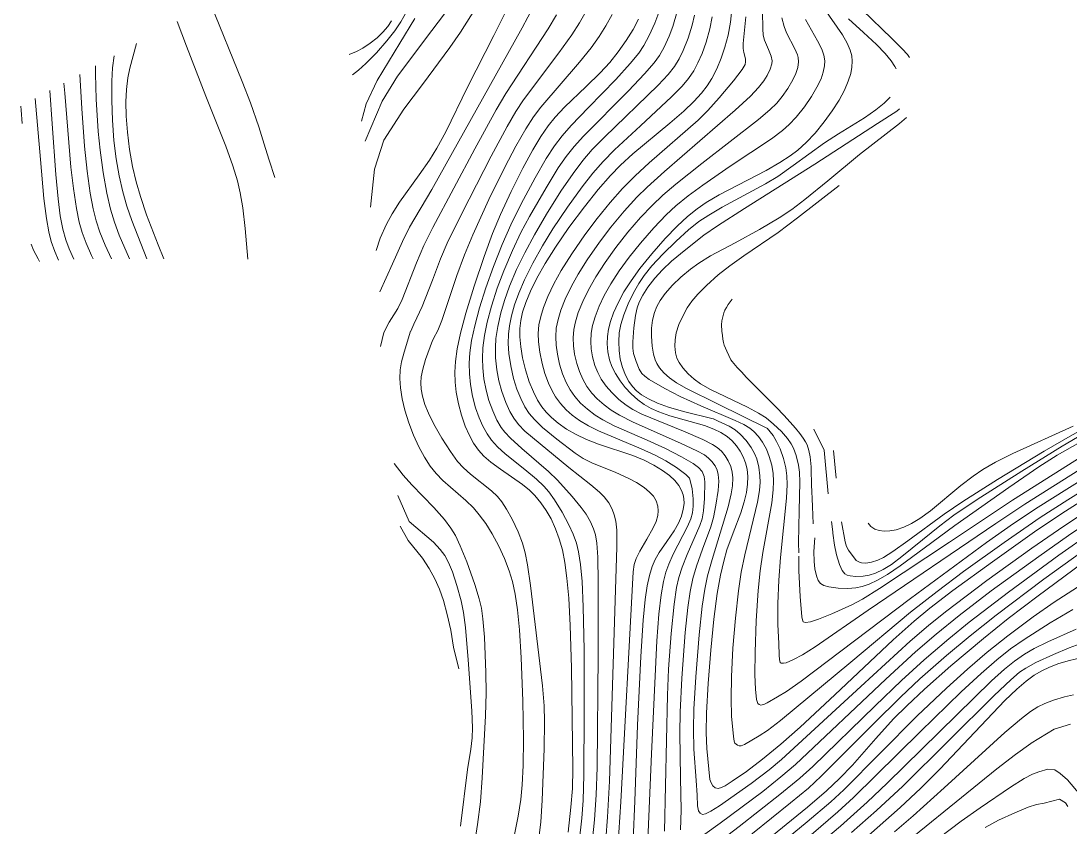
# Model space of a CAD drawing. Header units: inches. Extents: x 115425 to 116786, y 150085 to 152399.
# Drawn here: x 116054.4 to 116297.5, y 151257 to 151444 of the extents above; entities that cross this region are included whole.
import ezdxf

# ---------------------------------------------------------------- set-up
doc = ezdxf.new("R2010")
doc.units = ezdxf.units.IN
doc.header["$MEASUREMENT"] = 0
doc.layers.add('Contour', color=7, linetype='Continuous', lineweight=0, true_color=0xbed2ff)

msp = doc.modelspace()

# ---------------------------------------------------------------- linework, layer by layer
at = {"layer": 'Contour'}
for p, q in [((116242.72, 151344.36), (116243.28, 151337.95)), ((116242.54, 151325.54), (116242.25, 151327.91)), ((116244.56, 151327.81), (116245.41, 151323.18))]:
    msp.add_line(p, q, dxfattribs=at)
for points in [[(116157.2, 151451.84), (116149.63, 151441.81), (116141.64, 151431.16), (116138.09, 151425.37), (116134.14, 151416.15)], [(116098.3, 151448.06), (116105.62, 151429.95), (116107.57, 151425.02), (116109.51, 151419.45), (116111.02, 151414.4), (116111.87, 151411.7), (116113.25, 151407.7)], [(116135.4, 151400.8), (116136.32, 151409.62), (116138.47, 151416.38), (116143.14, 151423.53), (116147.4, 151429.29), (116153.79, 151437.83), (116156.24, 151441.43), (116160.08, 151447.5)], [(116173.18, 151447.37), (116170.51, 151442.38), (116149.57, 151404.89), (116144.46, 151396.15), (116142.81, 151392.88), (116140.46, 151387.7), (116137.57, 151381.18)], [(116131.19, 151431.54), (116132.57, 151432.56), (116134.3, 151434.11), (116136.77, 151436.61), (116139.2, 151439.36), (116141.03, 151441.71), (116142.42, 151443.8), (116143.81, 151446.27)], [(116145.65, 151444.61), (116142.21, 151438.88), (116136.93, 151430.17), (116134.4, 151424.76), (116133.29, 151420.78)], [(116167.05, 151446.83), (116163.97, 151440.63), (116157.9, 151428.66), (116152.83, 151418.32), (116150.77, 151414.52), (116149.06, 151411.75), (116146.68, 151408.33), (116142.1, 151401.96), (116140.39, 151399.29), (116139.08, 151396.85), (116137.62, 151393.66), (116136.68, 151390.8)], [(116178.52, 151445.45), (116176.53, 151442.18), (116166.76, 151427.21), (116164.54, 151423.42), (116159.57, 151414.33), (116149.82, 151396.11), (116147.76, 151391.92), (116146.02, 151387.93), (116142.72, 151379.43), (116141.71, 151377.33), (116140.81, 151375.84), (116139.69, 151374.12), (116138.5, 151371.75), (116137.69, 151368.53)], [(116185.34, 151446.26), (116183.81, 151443.53), (116182.05, 151440.8), (116179.03, 151436.61), (116170.85, 151425.71), (116169.06, 151423.03), (116167.04, 151419.54), (116163.37, 151412.62), (116156.57, 151399.31), (116153.19, 151392.43), (116151.64, 151388.86), (116149.74, 151383.9), (116147.35, 151377.78), (116146.15, 151375.15), (116145.42, 151373.65), (116144.71, 151372.07)], [(116191.37, 151445.5), (116189.95, 151442.87), (116188.39, 151440.38), (116186.52, 151437.79), (116183.79, 151434.43), (116174.85, 151423.99), (116173.15, 151421.74), (116171.4, 151419.01), (116169.09, 151414.96), (116166.52, 151410.07), (116162.85, 151402.58), (116159.12, 151394.39), (116157.17, 151389.77), (116155.36, 151384.94), (116151.94, 151374.53), (116151, 151372.22), (116150.01, 151370.35), (116149.8, 151369.97)], [(116183.72, 151253.58), (116184.35, 151259.11), (116184.65, 151263.23), (116184.84, 151269.11), (116184.94, 151283.45), (116184.88, 151298.17), (116184.71, 151308.15), (116184.44, 151313.97), (116184.06, 151317.93), (116183.59, 151320.9), (116183.11, 151322.9), (116182.39, 151324.93), (116181.39, 151327.11), (116179.79, 151330.04), (116178, 151332.96), (116176.72, 151334.75), (116175.53, 151336.12), (116173.84, 151337.73), (116171.13, 151339.95), (116166.61, 151343.57), (116164.83, 151345.2), (116163.42, 151346.79), (116162.41, 151348.21), (116161.44, 151349.98), (116160.57, 151351.97), (116159.76, 151354.3), (116159.04, 151357), (116158.56, 151359.68), (116158.31, 151362.15), (116158.26, 151364.6), (116158.42, 151367.06), (116158.82, 151369.86), (116159.54, 151373.3), (116160.66, 151377.47), (116162.1, 151382.07), (116163.86, 151387.04), (116165.9, 151392.15), (116167.94, 151396.74), (116170.3, 151401.59), (116173.53, 151407.61), (116176.11, 151412.09), (116178, 151415.02), (116179.8, 151417.38), (116181.89, 151419.74), (116185.94, 151423.94), (116192.28, 151430.44), (116195.58, 151434.11), (116197.56, 151436.57), (116198.71, 151438.3), (116199.96, 151440.61), (116201.29, 151443.52), (116202.21, 151445.99)], [(116206.43, 151446.16), (116205.47, 151442.73), (116204.61, 151440.44), (116203.44, 151437.9), (116202.36, 151435.98), (116201.14, 151434.31), (116198.89, 151431.73), (116195.2, 151427.82), (116184.73, 151417.3), (116182.58, 151414.92), (116180.73, 151412.56), (116178.91, 151409.92), (116176.07, 151405.31), (116172.22, 151398.67), (116170.23, 151394.93), (116168.28, 151390.78), (116166.28, 151386.03), (116164.78, 151382.02), (116163.44, 151377.85), (116162.46, 151374.14), (116161.81, 151371.01), (116161.44, 151368.21), (116161.32, 151365.71), (116161.39, 151363.52), (116161.67, 151361.01), (116162.17, 151358.4), (116162.84, 151355.99), (116163.71, 151353.57), (116164.69, 151351.4), (116165.68, 151349.72), (116166.52, 151348.61), (116167.84, 151347.2), (116170.46, 151344.82), (116176.64, 151339.48), (116178.69, 151337.46), (116182.09, 151333.72), (116184.25, 151331.18), (116185.38, 151329.6), (116186.37, 151327.83), (116187.08, 151326.18), (116187.51, 151324.78), (116187.82, 151322.86), (116188.04, 151319.6), (116188.16, 151313.82), (116188.16, 151296.97), (116187.91, 151270.81), (116187.67, 151264.49), (116187.29, 151258.68), (116186.7, 151252.74)], [(116189.91, 151254.22), (116190.33, 151259.32), (116190.75, 151267.66), (116192.48, 151321.96), (116192.44, 151325.87), (116192.25, 151328), (116191.89, 151329.47), (116191.39, 151330.8), (116190.62, 151332.24), (116189.55, 151333.64), (116188.49, 151334.72), (116186.43, 151336.42), (116181.35, 151340.46), (116171.17, 151348.88), (116169.68, 151350.37), (116168.58, 151351.84), (116167.68, 151353.42), (116166.73, 151355.54), (116165.84, 151358.05), (116165.16, 151360.57), (116164.69, 151363.07), (116164.39, 151365.85), (116164.34, 151368.29), (116164.47, 151370.35), (116164.9, 151373.13), (116165.6, 151376.3), (116166.45, 151379.2), (116167.64, 151382.49), (116169.26, 151386.32), (116171.12, 151390.21), (116173.36, 151394.43), (116176.15, 151399.17), (116179.52, 151404.49), (116182.35, 151408.66), (116184.61, 151411.66), (116186.78, 151414.17), (116189.6, 151417.07), (116202.06, 151429.13), (116204.36, 151431.59), (116205.82, 151433.42), (116206.91, 151435.18), (116207.87, 151437.18), (116208.98, 151440.05), (116209.95, 151443.04), (116210.47, 151445.32)], [(116192.27, 151245.09), (116193.42, 151262.89), (116196.26, 151316.21), (116196.53, 151317.9), (116196.99, 151319.35), (116197.8, 151321.04), (116199.4, 151323.79), (116200.89, 151326.4), (116201.57, 151327.94), (116201.96, 151329.26), (116202.07, 151330.39), (116202, 151331.45), (116201.62, 151332.67), (116200.95, 151333.76), (116200.06, 151334.74), (116198.84, 151335.78), (116197.05, 151336.96), (116195.13, 151337.98), (116192.22, 151339.26), (116186.68, 151341.5), (116184.65, 151342.54), (116182.82, 151343.76), (116178.61, 151346.97), (116175.28, 151349.73), (116173.36, 151351.54), (116172.17, 151352.93), (116171.15, 151354.5), (116170.2, 151356.4), (116169.34, 151358.59), (116168.55, 151361.11), (116167.9, 151364.01), (116167.47, 151366.84), (116167.31, 151369.22), (116167.36, 151371.39), (116167.58, 151373.32), (116168.04, 151375.59), (116168.75, 151378.15), (116169.74, 151380.9), (116171.07, 151383.99), (116172.98, 151387.81), (116175.25, 151391.87), (116177.68, 151395.81), (116181.01, 151400.78), (116184.43, 151405.5), (116186.93, 151408.69), (116189.32, 151411.43), (116191.96, 151414.09), (116197.98, 151419.71), (116205.17, 151426.42), (116207.59, 151428.89), (116209.08, 151430.65), (116210.29, 151432.44), (116211.29, 151434.27), (116212.23, 151436.43), (116213.16, 151439.11), (116214.01, 151442.19), (116214.58, 151444.98)], [(116219.14, 151446.67), (116218.79, 151443.69), (116218.25, 151440.74), (116217.53, 151437.93), (116216.68, 151435.38), (116215.65, 151432.9), (116214.5, 151430.68), (116213.38, 151428.93), (116212.08, 151427.24), (116210.3, 151425.29), (116208.02, 151423.11), (116204.74, 151420.26), (116196.17, 151413.17), (116193.33, 151410.57), (116191.01, 151408.16), (116188.17, 151404.9), (116184.96, 151400.87), (116181.37, 151396.06), (116178.23, 151391.52), (116175.84, 151387.75), (116173.94, 151384.38), (116172.44, 151381.33), (116171.35, 151378.68), (116170.64, 151376.46), (116170.2, 151374.54), (116169.98, 151372.7), (116169.97, 151370.72), (116170.19, 151368.39), (116170.63, 151365.87), (116171.32, 151363.06), (116172.19, 151360.3), (116173.14, 151357.97), (116174.13, 151356.04), (116175.11, 151354.51), (116176.08, 151353.29), (116177.36, 151351.99), (116178.91, 151350.7), (116180.85, 151349.35), (116183.05, 151348.07), (116185.44, 151346.92), (116188.21, 151345.85), (116196.21, 151343.2), (116198.85, 151342.12), (116201.08, 151340.98), (116203.09, 151339.74), (116204.65, 151338.56), (116205.9, 151337.39), (116206.84, 151336.23), (116207.48, 151335.13), (116207.86, 151334.1), (116208.02, 151333.25), (116208.05, 151332.11), (116207.89, 151330.78), (116207.44, 151329.11), (116206.79, 151327.53), (116205.79, 151325.76), (116204.06, 151323.28), (116202.27, 151320.71), (116201.37, 151319.1), (116200.67, 151317.45), (116200.04, 151315.41), (116199.51, 151312.97), (116199.04, 151309.78), (116198.59, 151305.02), (116198.05, 151296.56), (116197.3, 151280.67), (116196.66, 151263.04), (116196.28, 151254.08)], [(116199.28, 151244.97), (116200.55, 151273.99), (116201.72, 151300.19), (116202.22, 151306.38), (116202.73, 151310.87), (116203.27, 151313.97), (116203.84, 151316.18), (116204.5, 151318.04), (116205.55, 151320.31), (116208.89, 151326.73), (116209.63, 151328.56), (116210.02, 151329.95), (116210.17, 151331.44), (116210.14, 151333.15), (116209.9, 151335.46), (116209.59, 151337.14), (116209.33, 151337.92), (116208.44, 151338.83), (116206.3, 151340.4), (116203.83, 151341.96), (116201.33, 151343.33), (116198.15, 151344.78), (116188.2, 151348.92), (116185.91, 151350.06), (116183.83, 151351.32), (116182.09, 151352.6), (116180.73, 151353.83), (116179.43, 151355.28), (116178.29, 151356.82), (116177.47, 151358.21), (116176.63, 151360.02), (116175.82, 151362.2), (116175.14, 151364.59), (116174.61, 151367.19), (116174.32, 151369.54), (116174.26, 151371.51), (116174.43, 151373.54), (116174.84, 151375.48), (116175.48, 151377.58), (116176.49, 151380.13), (116177.9, 151383.05), (116179.61, 151386.11), (116182.03, 151389.96), (116185.05, 151394.36), (116187.94, 151398.22), (116190.9, 151401.88), (116193.81, 151405.17), (116196.72, 151408.1), (116200.01, 151411.12), (116211.3, 151421.01), (116213.6, 151423.25), (116216.23, 151426.17), (116219.54, 151430.12), (116221.5, 151432.73), (116222.21, 151433.94), (116222.32, 151434.51), (116222.31, 151435.19), (116221.95, 151436.65), (116221.76, 151437.61), (116221.74, 151438.77), (116222.36, 151444.99)], [(116203.54, 151256.12), (116204.2, 151287.61), (116204.48, 151293.69), (116205.08, 151301.95), (116205.78, 151308.74), (116206.34, 151312.57), (116206.86, 151314.93), (116207.6, 151317.33), (116208.77, 151320.27), (116211.74, 151326.98), (116212.23, 151328.49), (116212.57, 151330.36), (116212.77, 151333.25), (116212.9, 151337.12), (116212.71, 151338.37), (116212.25, 151339.47), (116211.44, 151340.43), (116210.17, 151341.37), (116207.45, 151342.92), (116203.73, 151344.86), (116199.48, 151346.77), (116191.83, 151350.12), (116189.23, 151351.46), (116187.43, 151352.6), (116185.68, 151353.93), (116184.09, 151355.38), (116182.76, 151356.88), (116181.66, 151358.45), (116180.73, 151360.14), (116179.9, 151362.15), (116179.21, 151364.38), (116178.69, 151366.68), (116178.4, 151368.83), (116178.32, 151370.77), (116178.45, 151372.76), (116178.85, 151374.79), (116179.5, 151376.89), (116180.54, 151379.5), (116181.99, 151382.5), (116183.53, 151385.27), (116185.64, 151388.61), (116188.49, 151392.7), (116191.12, 151396.15), (116194.21, 151399.89), (116197.12, 151403.1), (116199.48, 151405.45), (116203.5, 151409.05), (116219.91, 151423.28), (116223.44, 151426.59), (116225.34, 151428.59), (116226.55, 151430.12), (116227.33, 151431.34), (116228.03, 151432.79), (116228.41, 151434.05), (116228.46, 151434.76), (116228.25, 151435.86), (116227.63, 151437.42), (116226.7, 151439.57), (116226.4, 151440.7), (116226.3, 151442.19), (116226.27, 151446.22)], [(116207.21, 151256.37), (116207.36, 151260.95), (116207.24, 151268.43), (116207.08, 151278.84), (116207.17, 151283.66), (116207.56, 151291.53), (116208.34, 151302.13), (116208.95, 151307.99), (116209.49, 151311.68), (116210.13, 151314.7), (116210.94, 151317.55), (116212.36, 151321.52), (116214.25, 151326.69), (116214.88, 151328.87), (116215.45, 151331.67), (116215.98, 151335.11), (116216.12, 151337.26), (116216, 151338.79), (116215.71, 151339.82), (116215.25, 151340.81), (116214.52, 151341.85), (116213.76, 151342.61), (116212.76, 151343.35), (116211.02, 151344.33), (116207.21, 151346.06), (116196.26, 151350.98), (116193.13, 151352.54), (116191.18, 151353.72), (116189.51, 151354.94), (116187.9, 151356.37), (116186.68, 151357.69), (116185.53, 151359.24), (116184.56, 151360.94), (116183.8, 151362.66), (116183.17, 151364.59), (116182.69, 151366.7), (116182.43, 151368.63), (116182.35, 151370.51), (116182.52, 151372.45), (116182.88, 151374.19), (116183.55, 151376.35), (116184.61, 151378.96), (116185.91, 151381.61), (116187.63, 151384.64), (116189.79, 151387.98), (116192.27, 151391.43), (116195.05, 151394.99), (116197.98, 151398.4), (116200.66, 151401.23), (116203.12, 151403.58), (116206.17, 151406.17), (116212.16, 151410.91), (116225.31, 151421.15), (116227.97, 151423.42), (116229.53, 151424.97), (116230.77, 151426.45), (116232.08, 151428.33), (116233.27, 151430.34), (116233.95, 151431.8), (116234.4, 151433.23), (116234.57, 151434.49), (116234.48, 151435.51), (116234.32, 151436.14), (116233.74, 151437.52), (116231.81, 151441.27), (116231.24, 151442.74), (116230.71, 151444.76)], [(116240.5, 151446.92), (116244.75, 151440.76), (116245.83, 151438.87), (116246.54, 151437.24), (116246.92, 151435.88), (116247.05, 151434.7), (116246.98, 151433.28), (116246.7, 151431.83), (116246.13, 151430.05), (116245.23, 151427.97), (116243.98, 151425.63), (116242.42, 151423.17), (116240.54, 151420.58), (116238.41, 151418.01), (116236.37, 151415.84), (116234.43, 151414.07), (116232.64, 151412.69), (116230.29, 151411.15), (116227.1, 151409.35), (116216.21, 151403.71), (116213.19, 151401.93), (116211.06, 151400.46), (116208.88, 151398.68), (116206.45, 151396.41), (116203.68, 151393.52), (116200.58, 151389.99), (116197.84, 151386.59), (116195.77, 151383.72), (116194.13, 151381.14), (116192.76, 151378.61), (116191.73, 151376.31), (116191, 151374.26), (116190.55, 151372.49), (116190.31, 151370.79), (116190.26, 151369.11), (116190.41, 151367.27), (116190.8, 151365.39), (116191.34, 151363.87), (116192.15, 151362.21), (116193.22, 151360.51), (116194.43, 151358.96), (116195.81, 151357.49), (116197.33, 151356.16), (116198.81, 151355.08), (116200.41, 151354.13), (116202.24, 151353.31), (116204.79, 151352.42), (116212.79, 151350.14), (116214.97, 151349.32), (116216.59, 151348.54), (116218.07, 151347.59), (116219.19, 151346.62), (116220.2, 151345.49), (116221.08, 151344.24), (116221.79, 151342.89), (116222.32, 151341.52), (116222.65, 151340.05), (116222.81, 151338.38), (116222.77, 151336.53), (116222.51, 151334.61), (116222.02, 151332.49), (116221.22, 151329.95), (116219.45, 151325.26), (116218.01, 151321.34), (116217.24, 151318.73), (116216.5, 151315.49), (116215.77, 151311.22), (116214.98, 151305.25), (116214.23, 151298.03), (116213.64, 151290.37), (116213.29, 151283.54), (116213.22, 151278.88), (116213.35, 151275.25), (116214.07, 151268.03), (116214.33, 151267.29), (116214.74, 151266.58), (116215.24, 151266.14), (116215.95, 151266.01), (116216.74, 151266.21), (116217.58, 151266.61), (116219.24, 151267.64), (116222.55, 151269.93), (116226.25, 151272.75), (116230.51, 151276.27), (116234.98, 151280.23), (116242.97, 151287.7), (116256.54, 151300.46), (116261.42, 151304.82), (116265.06, 151307.82), (116270.36, 151311.87), (116279.52, 151318.55), (116289.31, 151325.48), (116295.65, 151329.73), (116307.27, 151337.2)], [(116260.3, 151435.49), (116259.82, 151436.19), (116258.61, 151437.57), (116256.2, 151439.92), (116249.35, 151446.55)], [(116090.55, 151443.86), (116092.74, 151438.17), (116097.23, 151426.59), (116101.88, 151414.94), (116103.51, 151410.39), (116104.55, 151406.89), (116105.19, 151404.1), (116105.76, 151400.67), (116106.31, 151395.88), (116106.96, 151388.79)], [(116130.47, 151436.26), (116132.11, 151436.89), (116133.63, 151437.7), (116135.34, 151438.83), (116136.92, 151440.1), (116138.25, 151441.37), (116139.4, 151442.72), (116140.23, 151444.03)], [(116197.5, 151444.39), (116196.25, 151442.03), (116194.66, 151439.47), (116192.82, 151436.87), (116190.82, 151434.37), (116188.63, 151431.98), (116185.39, 151428.81), (116180.33, 151423.97), (116178.19, 151421.67), (116176.58, 151419.67), (116174.89, 151417.22), (116172.99, 151414.1), (116170.66, 151409.86), (116167.95, 151404.46), (116165.49, 151399.11), (116163.68, 151394.73), (116161.7, 151389.36), (116159.41, 151382.5), (116157.5, 151376.24), (116156.27, 151371.56), (116155.51, 151367.98), (116155.08, 151365.03), (116154.92, 151362.56), (116154.98, 151360.26), (116155.24, 151357.9), (116155.75, 151355.21), (116156.45, 151352.56), (116157.35, 151349.98), (116158.3, 151347.82), (116159.28, 151346.07), (116160.4, 151344.47), (116161.68, 151343.07), (116163.31, 151341.63), (116165.49, 151340.01), (116170.59, 151336.51), (116172.26, 151335.14), (116173.51, 151333.91), (116174.89, 151332.24), (116176.13, 151330.44), (116177.24, 151328.5), (116178.29, 151326.23), (116179.15, 151323.89), (116179.85, 151321.35), (116180.43, 151318.42), (116180.92, 151314.78), (116181.33, 151310.11), (116181.67, 151303.82), (116181.94, 151293.99), (116182.3, 151270.53), (116182.18, 151265.94), (116181.85, 151261.64), (116181.17, 151255.86)], [(116305.15, 151332.84), (116294.88, 151326.01), (116288.68, 151321.72), (116278.24, 151314.21), (116268.66, 151306.98), (116264.7, 151303.78), (116260.45, 151300.12), (116249.03, 151289.65), (116230.62, 151272.71), (116227.79, 151270.34), (116223.58, 151267.14), (116216.24, 151261.96), (116214.28, 151260.71), (116213.03, 151260.09), (116212.31, 151259.96), (116211.77, 151260.23), (116211.41, 151260.82), (116211.14, 151261.93), (116211.08, 151264.46), (116210.89, 151267.81), (116210.34, 151275.09), (116210.25, 151279.75), (116210.35, 151284.35), (116210.76, 151291.84), (116211.57, 151301.64), (116212.29, 151308.25), (116212.88, 151312.25), (116213.52, 151315.32), (116214.57, 151319.09), (116218.25, 151331.27), (116218.98, 151334.29), (116219.29, 151336.19), (116219.36, 151338), (116219.22, 151339.36), (116218.9, 151340.65), (116218.32, 151342), (116217.62, 151343.12), (116216.72, 151344.21), (116215.76, 151345.08), (116214.66, 151345.8), (116212.41, 151346.92), (116207.96, 151348.82), (116198.28, 151352.8), (116196.21, 151353.85), (116194.63, 151354.87), (116192.94, 151356.23), (116191.32, 151357.79), (116189.99, 151359.29), (116188.86, 151360.91), (116188.04, 151362.43), (116187.38, 151364.1), (116186.82, 151366.13), (116186.53, 151367.95), (116186.42, 151369.68), (116186.53, 151371.6), (116186.85, 151373.34), (116187.43, 151375.35), (116188.38, 151377.84), (116189.57, 151380.35), (116191.06, 151383.01), (116192.99, 151386.01), (116195.31, 151389.18), (116197.95, 151392.48), (116201.05, 151396.04), (116203.94, 151399.05), (116206.18, 151401.13), (116208.98, 151403.45), (116212.41, 151405.95), (116218.78, 151410.29), (116228.34, 151416.7), (116230.86, 151418.59), (116232.44, 151420.01), (116234.05, 151421.72), (116235.94, 151424.07), (116237.61, 151426.49), (116238.86, 151428.62), (116239.8, 151430.6), (116240.31, 151432.15), (116240.61, 151433.57), (116240.68, 151434.74), (116240.49, 151436.08), (116239.96, 151437.49), (116238.96, 151439.42), (116236.17, 151444.35)], [(116257.21, 151432.9), (116256.93, 151433.46), (116256.04, 151434.78), (116254.65, 151436.48), (116252.66, 151438.56), (116249.68, 151441.29), (116246.14, 151444.5)], [(116087.52, 151388.8), (116086.21, 151392.1), (116083.5, 151399.06), (116082.04, 151403.29), (116081.07, 151406.66), (116080.25, 151410.24), (116079.55, 151414.21), (116079.05, 151418.22), (116078.77, 151421.9), (116078.71, 151425.26), (116078.84, 151428.11), (116079.16, 151430.78), (116079.63, 151433.07), (116081.13, 151438.74)], [(116083.57, 151388.81), (116080.05, 151397.73), (116078.9, 151401.08), (116077.97, 151404.35), (116077.14, 151408.09), (116076.47, 151412.01), (116075.92, 151416.31), (116075.56, 151420.96), (116075.4, 151425.56), (116075.42, 151430.06), (116075.61, 151433.1), (116075.98, 151435.94)], [(116079.52, 151388.81), (116077.15, 151394.33), (116076.02, 151397.33), (116075.14, 151400.36), (116074.29, 151404.06), (116073.4, 151408.89), (116072.7, 151414.01), (116072.27, 151418.37), (116071.84, 151425.9), (116071.64, 151431.73), (116071.68, 151433.61)], [(116075.38, 151388.81), (116073.88, 151392.01), (116072.66, 151395), (116071.79, 151397.61), (116071.09, 151400.41), (116070.4, 151404.06), (116069.68, 151409.2), (116069.11, 151414.98), (116068.46, 151423.67), (116068, 151431.61)], [(116066.59, 151388.74), (116065.52, 151391.12), (116064.76, 151393.21), (116064.08, 151395.73), (116063.49, 151398.8), (116062.96, 151402.74), (116062.43, 151408.39), (116061.63, 151420.13), (116061.06, 151427.84)], [(116071.13, 151388.81), (116070.73, 151389.59), (116069.45, 151392.43), (116068.54, 151394.9), (116067.86, 151397.34), (116067.22, 151400.5), (116066.52, 151405.12), (116065.97, 151410.08), (116064.51, 151427.29), (116064.32, 151429.61)], [(116063.11, 151388.52), (116062.2, 151390.54), (116061.39, 151392.85), (116060.82, 151395.09), (116060.28, 151398.19), (116059.71, 151402.83), (116058.89, 151411.86), (116057.69, 151426.01)], [(116214.81, 151351.75), (116207.94, 151353.42), (116204.42, 151354.45), (116201.88, 151355.39), (116199.79, 151356.35), (116198.21, 151357.3), (116197.04, 151358.22), (116196.13, 151359.18), (116195.26, 151360.4), (116194.46, 151361.88), (116193.78, 151363.61), (116193.28, 151365.56), (116193, 151367.56), (116192.91, 151369.57), (116193.05, 151371.64), (116193.43, 151373.62), (116194.11, 151375.86), (116195.09, 151378.37), (116196.34, 151380.95), (116197.59, 151383.14), (116198.84, 151384.96), (116200.62, 151387.18), (116203.11, 151389.89), (116206.21, 151392.96), (116209.07, 151395.54), (116211.49, 151397.46), (116213.77, 151398.98), (116216.93, 151400.81), (116226.93, 151406.2), (116229.77, 151407.95), (116233.34, 151410.44), (116240.63, 151415.71), (116243.89, 151417.81), (116249.9, 151421.55), (116252.47, 151423.36), (116254.41, 151424.96), (116255.8, 151426.32)], [(116054.64, 151420.19), (116054.45, 151423.29), (116054.38, 151424.21)], [(116328.49, 151355.37), (116290.13, 151331.26), (116284.42, 151327.43), (116278.13, 151323), (116260.55, 151310.06), (116247.6, 151300.24), (116235.19, 151290.86), (116231.81, 151288.5), (116229.7, 151287.23), (116227.35, 151285.87), (116226.72, 151285.55), (116225.88, 151285.33), (116225.43, 151285.46), (116225.18, 151285.71), (116224.88, 151286.65), (116224.61, 151289.03), (116224.48, 151292.34), (116224.52, 151297.63), (116224.77, 151304.88), (116225.24, 151311.87), (116225.7, 151316.43), (116226.34, 151320.75), (116228.39, 151332.26), (116228.75, 151335.23), (116228.82, 151337.24), (116228.71, 151339.03), (116228.37, 151340.97), (116227.81, 151342.99), (116227.14, 151344.68), (116226.27, 151346.27), (116225.3, 151347.64), (116224.26, 151348.79), (116223.3, 151349.58), (116221.88, 151350.43), (116219.92, 151351.37), (116211.96, 151354.71), (116207.15, 151356.92), (116203.61, 151358.76), (116200.01, 151360.81), (116198.93, 151361.6), (116198.31, 151362.2), (116197.65, 151363.27), (116196.93, 151365.03), (116196.36, 151366.87), (116196.18, 151368.11), (116196.16, 151369.6), (116196.42, 151372.82), (116196.81, 151375.65), (116197.21, 151377.43), (116197.68, 151378.77), (116198.49, 151380.39), (116199.67, 151382.22), (116201.31, 151384.36), (116203.06, 151386.31), (116205.12, 151388.25), (116208.45, 151391.03), (116212.67, 151394.29), (116215.79, 151396.47), (116222.1, 151400.53), (116238.34, 151410.79), (116252.89, 151420.24), (116257.34, 151423.09), (116258.02, 151423.59)], [(116227.28, 151349.55), (116215.84, 151355.23), (116208.65, 151358.76), (116206.33, 151360.1), (116204.69, 151361.23), (116203.35, 151362.41), (116202.39, 151363.56), (116201.76, 151364.55), (116201.37, 151365.43), (116201, 151366.71), (116200.7, 151368.54), (116200.5, 151370.87), (116200.53, 151372.75), (116200.75, 151374.58), (116201.18, 151376.37), (116201.73, 151377.75), (116202.53, 151379.19), (116203.7, 151380.8), (116205.37, 151382.7), (116207.32, 151384.6), (116209.53, 151386.46), (116211.47, 151387.86), (116214.18, 151389.5), (116219.91, 151392.57), (116225.51, 151395.65), (116230.1, 151398.37), (116233.02, 151400.3), (116236.08, 151402.6), (116241.37, 151406.94), (116248.73, 151413.02), (116258.02, 151420.24), (116259.61, 151421.62)], [(116234.64, 151320.64), (116234.61, 151322.98), (116234.71, 151330.38), (116234.92, 151337.01), (116234.81, 151339.33), (116234.58, 151340.99), (116234.05, 151343.2), (116233.44, 151344.94), (116232.92, 151345.94), (116232.07, 151347.17), (116230.64, 151348.77), (116228.82, 151350.5), (116227.06, 151351.92), (116225.28, 151353.07), (116222.8, 151354.41), (116214.22, 151358.55), (116211.9, 151359.87), (116210.42, 151360.9), (116209.01, 151362.13), (116207.75, 151363.52), (116206.91, 151364.76), (116206.4, 151365.81), (116206.06, 151367.05), (116205.91, 151368.56), (116205.96, 151370.01), (116206.25, 151371.65), (116206.87, 151373.57), (116207.75, 151375.57), (116208.81, 151377.47), (116209.85, 151378.98), (116211.25, 151380.63), (116213.25, 151382.64), (116216, 151385.09), (116218.67, 151387.24), (116221.94, 151389.55), (116229.86, 151394.92), (116234.39, 151398.32), (116244.01, 151405.86)], [(116058.68, 151388.23), (116058.34, 151388.81), (116057.29, 151390.86), (116056.76, 151392.23)], [(116219.19, 151379.46), (116218.31, 151378.27), (116217.86, 151377.56), (116217.52, 151376.91), (116217.28, 151376.31), (116217.01, 151375.41), (116216.83, 151374.46), (116216.74, 151373.5), (116216.79, 151372.03), (116216.95, 151371.02), (116217.08, 151370.19), (116217.23, 151369.39), (116217.38, 151368.84), (116217.97, 151367.4), (116218.42, 151366.42), (116218.93, 151365.4), (116219.19, 151365.03), (116220.4, 151363.62), (116221.36, 151362.59), (116222.56, 151361.34), (116223.99, 151359.87), (116225.66, 151358.18), (116227.56, 151356.26), (116229.47, 151354.33), (116231.16, 151352.57), (116232.62, 151350.98), (116233.86, 151349.57), (116234.87, 151348.34), (116235.66, 151347.27), (116236.22, 151346.39), (116236.56, 151345.67), (116236.96, 151344.36), (116237.26, 151342.93), (116237.36, 151342.17), (116237.44, 151341.38), (116237.49, 151340.56), (116237.52, 151339.71), (116237.54, 151338.76), (116237.57, 151337.63), (116237.61, 151336.32), (116237.67, 151334.84), (116237.73, 151333.18), (116237.82, 151331.35), (116237.91, 151329.34), (116238.01, 151327.39)], [(116168.26, 151253.01), (116169.61, 151259.56), (116170.21, 151263.39), (116170.54, 151266.82), (116170.75, 151271.31), (116170.81, 151277.31), (116170.66, 151286.33), (116170.3, 151296.29), (116169.91, 151302.8), (116169.45, 151307.45), (116168.9, 151311.07), (116168.27, 151313.98), (116167.53, 151316.47), (116166.46, 151319.3), (116165.13, 151322.22), (116163.62, 151325.05), (116162.1, 151327.47), (116160.61, 151329.48), (116159.25, 151331.04), (116157.45, 151332.77), (116152.15, 151337.38), (116150.58, 151339.01), (116149.22, 151340.74), (116147.87, 151342.83), (116146.6, 151345.19), (116145.35, 151347.96), (116144.27, 151350.81), (116143.37, 151353.73), (116142.74, 151356.39), (116142.35, 151358.9), (116142.21, 151361.07), (116142.29, 151363.12), (116142.58, 151364.95), (116143.17, 151367.2), (116144.69, 151372.04)], [(116149.75, 151369.89), (116148.14, 151365.51), (116147.48, 151363.27), (116147.15, 151361.49), (116147.08, 151360.09), (116147.16, 151358.6), (116147.46, 151356.95), (116148, 151355.05), (116148.82, 151353.01), (116150.09, 151350.45), (116151.92, 151347.24), (116153.91, 151344.14), (116155.58, 151341.86), (116156.95, 151340.32), (116158.56, 151338.88), (116163.42, 151335.03), (116164.79, 151333.71), (116165.82, 151332.44), (116166.92, 151330.78), (116168.22, 151328.43), (116169.58, 151325.52), (116170.62, 151322.85), (116171.26, 151320.61), (116171.81, 151317.83), (116172.49, 151313.04), (116175.27, 151289.76), (116175.66, 151285.12), (116175.75, 151281.49), (116175.63, 151275.15), (116175.17, 151263.3), (116174.83, 151258.15), (116174.46, 151255.13)], [(116245.41, 151323.18), (116245.72, 151322.07), (116246.2, 151321.25), (116247.97, 151318.89), (116248.69, 151318.48), (116249.16, 151318.34), (116250.2, 151318.27), (116251.51, 151318.46), (116252.97, 151318.95), (116254.32, 151319.59), (116256.44, 151320.92), (116259.95, 151323.42), (116268.32, 151329.64), (116272.69, 151332.58), (116280.73, 151337.64), (116291.54, 151344.24), (116297.51, 151347.68), (116314.43, 151357.06), (116318.71, 151359.64), (116321.55, 151361.55), (116324.61, 151363.87), (116327.95, 151366.65), (116330.52, 151369.03), (116332.47, 151371.09)], [(116329.85, 151361.68), (116284.18, 151332.82), (116269.6, 151323.13), (116253.35, 151312.34), (116249.38, 151309.89), (116246.95, 151308.59), (116242.32, 151306.48), (116239.23, 151305.22), (116237.34, 151304.6), (116236.18, 151304.45), (116235.7, 151304.64), (116235.51, 151305.07), (116235.37, 151305.81), (116234.96, 151310.54), (116234.69, 151316.45), (116234.65, 151319.83)], [(116331.1, 151354.26), (116297, 151332.97), (116290.6, 151328.84), (116282.23, 151323.06), (116272.83, 151316.28), (116266.73, 151311.7), (116260.55, 151306.84), (116246.69, 151295.31), (116230.39, 151281.77), (116227.36, 151279.45), (116225.47, 151278.2), (116222.03, 151276.15), (116221.31, 151275.88), (116220.8, 151275.88), (116220.42, 151275.99), (116219.86, 151276.49), (116219.69, 151276.93), (116219.5, 151278.02), (116219.07, 151282.78), (116218.97, 151286.78), (116219.07, 151291.92), (116219.39, 151298.49), (116219.95, 151305.51), (116220.66, 151311.8), (116221.33, 151316.15), (116222.13, 151320.2), (116225.07, 151332.36), (116225.56, 151335.13), (116225.71, 151337), (116225.66, 151338.52), (116225.38, 151340.5), (116224.89, 151342.43), (116224.37, 151343.71), (116223.63, 151345.07), (116222.46, 151346.66), (116221.05, 151348.18), (116219.9, 151349.16), (116218.52, 151350), (116215.95, 151351.21), (116214.87, 151351.72)], [(116306.32, 151351.68), (116295.72, 151345.36), (116286.37, 151339.61), (116276, 151332.99), (116270.6, 151329.35), (116267.31, 151326.92), (116263.33, 151323.66), (116258.57, 151319.75), (116256.13, 151317.97), (116254.17, 151316.76), (116252.43, 151315.92), (116250.95, 151315.44), (116249.54, 151315.2), (116247.86, 151315.15), (116246.54, 151315.28), (116245.9, 151315.47), (116245.31, 151315.74), (116244.68, 151316.56), (116244.1, 151317.95), (116243.4, 151320.19), (116242.93, 151322.39), (116242.57, 151325.18), (116242.54, 151325.54)], [(116298.21, 151350), (116284.24, 151343.66), (116280.22, 151341.63), (116277.33, 151339.97), (116275.05, 151338.44), (116272.24, 151336.26), (116265.16, 151330.41), (116262.73, 151328.64), (116260.77, 151327.43), (116259.01, 151326.58), (116257.25, 151325.98), (116255.76, 151325.72), (116254.42, 151325.67), (116253.26, 151325.82), (116252.29, 151326.13), (116251.35, 151326.71), (116250.76, 151327.54)], [(116310.47, 151346.71), (116287.07, 151331.9), (116280.29, 151327.45), (116250.7, 151307.36), (116238.48, 151298.86), (116235.54, 151297), (116233.42, 151295.87), (116231.69, 151295.11), (116231.13, 151295.01), (116230.59, 151295.05), (116230.33, 151295.2), (116230.16, 151295.9), (116230.12, 151296.94), (116230.03, 151299.64), (116229.8, 151304.04), (116229.81, 151308.89), (116230.01, 151314.27), (116230.39, 151319.53), (116231.81, 151333.31), (116231.95, 151336.46), (116231.87, 151338.53), (116231.61, 151340.39), (116231.08, 151342.53), (116230.3, 151344.73), (116229.52, 151346.44), (116228.69, 151347.83), (116227.32, 151349.52)], [(116241.48, 151334.34), (116240.56, 151344.44), (116238.13, 151349.3)], [(116238.4, 151324.11), (116238.17, 151320.95), (116238.19, 151318.62), (116238.36, 151316.95), (116238.72, 151315.34), (116239.17, 151314.24), (116239.67, 151313.56), (116240.46, 151313.07), (116241.6, 151312.74), (116243.8, 151312.47), (116245.99, 151312.37), (116247.85, 151312.49), (116249.31, 151312.8), (116250.98, 151313.38), (116252.89, 151314.28), (116255.19, 151315.62), (116258.15, 151317.62), (116263.68, 151321.72), (116270.83, 151326.96), (116283.32, 151335.82), (116290.3, 151340.59), (116294.52, 151343.27), (116299.85, 151346.34)], [(116140.84, 151341.35), (116142.98, 151338.65), (116144.99, 151336.43), (116150.1, 151331.15), (116152.51, 151328.37), (116154.01, 151326.39), (116155.06, 151324.67), (116156.2, 151322.27), (116157.7, 151318.54), (116159.57, 151313.33), (116160.6, 151309.97), (116161.09, 151307.82), (116161.44, 151305.35), (116161.78, 151301.04), (116162.15, 151292.86), (116162.23, 151288.14), (116162.06, 151282.81), (116161.29, 151268.49), (116160.85, 151262.89), (116160.17, 151257.61), (116157.78, 151241.96), (116157.23, 151231.28)], [(116141.74, 151333.94), (116144.37, 151327.91), (116150, 151323.14), (116151.57, 151321.43), (116152.63, 151320.01), (116153.48, 151318.42), (116154.36, 151316.27), (116155.41, 151313.08), (116156.39, 151309.5), (116156.94, 151306.82), (116157.38, 151303.34), (116158.03, 151295.85), (116158.89, 151284.03), (116159.03, 151280.05), (116158.96, 151277.74), (116158.65, 151275.11), (116157.83, 151270.35), (116156.21, 151257.21)], [(116307.11, 151331.35), (116297.17, 151324.63), (116290.29, 151319.81), (116279.24, 151311.8), (116271.84, 151306.11), (116266.5, 151301.76), (116261.7, 151297.66), (116254.84, 151291.32), (116233.86, 151271.55), (116230.52, 151268.67), (116226.28, 151265.29), (116216.41, 151257.9), (116212.86, 151255.35)], [(116142.29, 151326.82), (116144.15, 151323.53), (116147.45, 151319.39), (116148.99, 151317), (116150.3, 151314.6), (116151.34, 151312.23), (116152.28, 151309.57), (116153.19, 151306.35), (116153.98, 151302.74), (116154.64, 151298.75), (116155.89, 151293.73)], [(116302.45, 151325.35), (116294.93, 151320.06), (116283.25, 151311.54), (116274.13, 151304.54), (116269.41, 151300.73), (116263.68, 151295.85), (116258.42, 151291.01), (116252.35, 151285.19), (116237.93, 151271.09), (116234.87, 151268.35), (116230.29, 151264.56), (116220.83, 151257.18), (116211.96, 151250.33)], [(116302.72, 151322.63), (116291.48, 151314.53), (116280.43, 151306.21), (116274.39, 151301.39), (116268.86, 151296.79), (116262.72, 151291.4), (116258.2, 151287.13), (116252.06, 151281.06), (116239.81, 151268.8), (116236.87, 151266.09), (116232.76, 151262.63), (116219.48, 151252.02)], [(116225.91, 151252.93), (116236.66, 151261.66), (116241.07, 151265.46), (116244.1, 151268.32), (116247.08, 151271.42), (116252.5, 151277.54), (116256.64, 151282.12), (116259.66, 151285.18), (116263.8, 151289.04), (116269.92, 151294.45), (116277.44, 151300.8), (116283.19, 151305.44), (116290.11, 151310.7), (116302.37, 151319.68)], [(116300.31, 151313.4), (116293.83, 151309.22), (116288.99, 151305.79), (116283.09, 151301.38), (116278.32, 151297.6), (116273.77, 151293.69), (116268.88, 151289.25), (116262.12, 151282.8), (116253.54, 151274.17), (116245.07, 151265.67), (116242.07, 151262.89), (116236.63, 151258.25), (116218.92, 151243.63)], [(116298.15, 151307.53), (116292.95, 151304.42), (116286.91, 151300.56), (116283.75, 151298.35), (116280.53, 151295.82), (116276.91, 151292.67), (116272.29, 151288.39), (116262.75, 151279.1), (116247.33, 151263.87), (116243.71, 151260.56), (116237.53, 151255.25)], [(116229.38, 151244.7), (116244.3, 151257.27), (116250.46, 151262.79), (116255.17, 151267.21), (116279.31, 151290.93), (116282.32, 151293.66), (116284.62, 151295.53), (116286.95, 151297.14), (116289.21, 151298.46), (116292.35, 151300.02), (116298.9, 151302.94)], [(116301.59, 151300.15), (116297.35, 151298.63), (116293.66, 151297.09), (116289.62, 151295.2), (116287.25, 151293.91), (116285.83, 151292.93), (116283.81, 151291.19), (116279.95, 151287.51), (116258.78, 151266.54), (116252.68, 151260.87), (116246.88, 151255.75)], [(116249.53, 151253.93), (116258.15, 151261.55), (116262.95, 151266.02), (116267.35, 151270.44), (116275.47, 151279.03), (116282.43, 151286.36), (116285.21, 151289.04), (116287.37, 151290.87), (116289.24, 151292.24), (116290.95, 151293.27), (116292.74, 151294.13), (116294.93, 151294.97), (116297.37, 151295.68), (116300.03, 151296.25)], [(116256.87, 151255.93), (116261.19, 151259.6), (116268.34, 151266.1), (116282.42, 151278.98), (116286.23, 151282.25), (116288.32, 151283.83), (116290.04, 151284.91), (116291.69, 151285.73), (116293.71, 151286.5), (116296.26, 151287.25), (116298.32, 151287.67)], [(116297.65, 151280.89), (116293.85, 151279.75), (116288.5, 151276.48), (116288.42, 151276.44), (116284.84, 151273.88), (116280.56, 151270.56), (116253.15, 151248.29), (116240.39, 151238.11), (116220.51, 151222.44), (116210.52, 151214.37), (116207.53, 151212.18), (116204.79, 151210.39), (116201.74, 151208.67), (116198.36, 151206.98), (116195.39, 151205.71), (116192.87, 151204.83), (116190.76, 151204.3), (116188.58, 151203.95), (116186.16, 151203.82), (116183.56, 151203.89), (116181.46, 151204.14), (116179.29, 151204.7), (116173.36, 151206.67)], [(116299.88, 151264.51), (116296.93, 151268.02), (116295.21, 151269.46), (116293.99, 151270.32), (116292.38, 151270.46), (116290.31, 151269.88), (116288.83, 151269.28), (116286.92, 151268.27), (116283.72, 151266.26), (116276.66, 151261.52), (116272.3, 151258.37), (116244.88, 151237.62)], [(116297.03, 151261.78), (116296.5, 151262.64), (116295.06, 151263.5), (116291.53, 151262.56), (116289.76, 151262.23), (116287.85, 151261.63), (116284.75, 151260.36), (116280.97, 151258.61), (116277.85, 151256.96)]]:
    msp.add_lwpolyline(points, dxfattribs=at)

doc.saveas('drawing.dxf')
